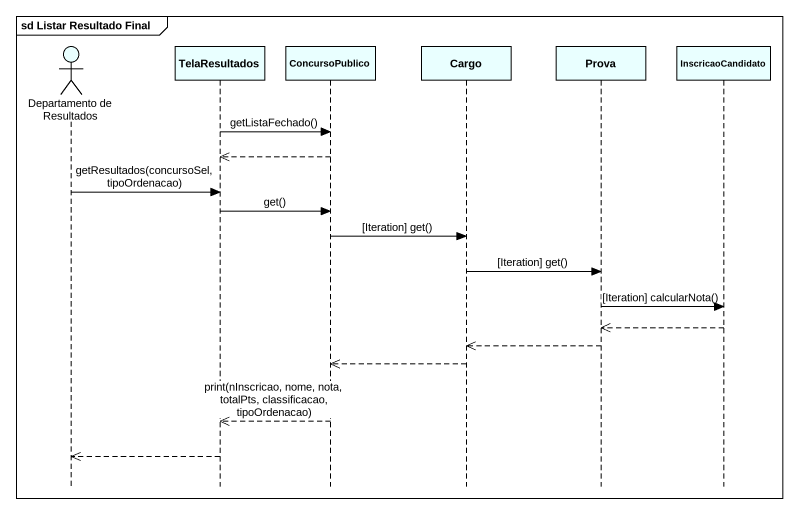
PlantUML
@startuml
mainframe sd Listar Resultado Final
hide footbox
actor "Departamento de Resultados" as Departamento_de_Resultados #E9FFFF
participant TelaResultados #E9FFFF
participant ConcursoPublico #E9FFFF
participant Cargo #E9FFFF
participant Prova #E9FFFF
participant InscricaoCandidato #E9FFFF

TelaResultados -> ConcursoPublico : getListaFechado()
ConcursoPublico -->> TelaResultados
Departamento_de_Resultados -> TelaResultados : getResultados(concursoSel, tipoOrdenacao)
TelaResultados -> ConcursoPublico : get()
ConcursoPublico -> Cargo : [Iteration] get()
Cargo -> Prova : [Iteration] get()
Prova -> InscricaoCandidato : [Iteration] calcularNota()
InscricaoCandidato -->> Prova
Prova -->> Cargo
Cargo -->> ConcursoPublico
ConcursoPublico -->> TelaResultados : print(nInscricao, nome, nota, totalPts, classificacao, tipoOrdenacao)
TelaResultados -->> Departamento_de_Resultados
@enduml
